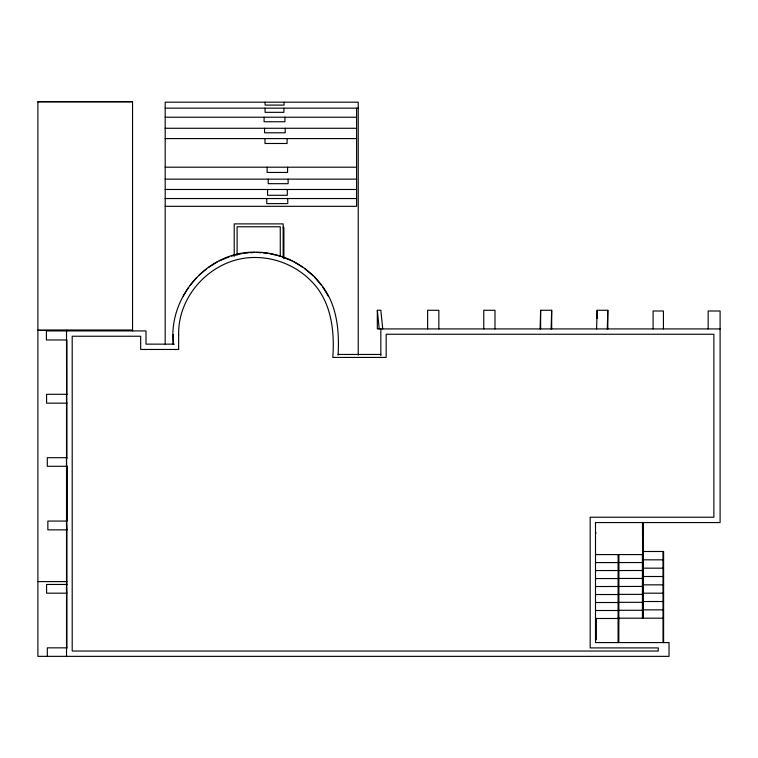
<?xml version="1.0" encoding="UTF-8"?>
<svg xmlns="http://www.w3.org/2000/svg" width="758" height="758" viewBox="0 0 758 758"><rect width="100%" height="100%" fill="white"/><g stroke="black" fill="none" stroke-linecap="round" stroke-linejoin="round"><path stroke-width="1.14" d="M66.524 656.352L66.514 394.975M66.514 466.293L66.514 457.69M66.514 394.302L66.6 403.152L66.514 330.914M618.822 642.585L618.916 554.591M618.916 619.106L618.916 618.244M540.084 328.925L540.634 310.278L551.682 310.278L551.682 328.925M551.132 328.925L551.682 310.278M596.593 328.925L597.133 310.278L607.821 310.278L607.821 328.925M607.272 328.925L607.821 310.278M173.317 344.141C167.944 296.975 207.739 251.021 255.702 252.149C281.701 252.224 307.018 265.129 322.358 286.117C337.253 305.844 339.413 331.265 338.096 355.132M183.246 296.075L188.534 287.443M190.116 285.245L196.748 277.475M198.634 275.59L206.403 268.957M208.27 267.508L217.508 261.842M219.337 260.904L229.352 256.763M231.304 256.128L241.84 253.598M243.868 253.276L248.198 252.935M250.358 252.765L254.679 252.423M643.059 522.556L642.481 522.556L642.585 554.591L643.163 554.591L643.059 522.556L643.163 618.244M642.585 554.591L595.504 554.591M66.742 529.861L66.524 521.068L66.875 529.861L47.858 529.861L47.858 521.068L66.875 521.068L66.875 466.293L47.318 466.293L47.318 457.69L66.875 457.69M37.9 101.828L132.536 101.828M165.187 108.167L358.231 108.167M165.187 117.225L356.601 117.225M165.187 128.273L356.601 128.273M165.187 138.591L356.601 138.591M165.187 167.205L356.601 167.205M165.187 179.153L356.601 179.153M165.187 189.481L356.601 189.481M165.187 198.539L356.601 198.539M165.187 206.318L356.601 206.318L356.601 108.167M283.16 227.343L283.89 227.343L283.89 258.639M720.1 328.925L377.332 328.925L377.332 310.278L380.838 310.278L382.714 328.925M37.9 330.194L132.536 330.194M37.9 330.374L132.536 330.374M173.317 334.543L173.336 344.141M174.331 344.141L146 344.141L146 330.914L46.409 330.914L46.409 339.972L66.875 339.972L66.875 394.776M338.096 354.46L380.838 354.46M66.875 394.302L46.589 394.302L46.589 403.152L66.875 403.152M595.57 532.988L596.148 532.988M595.57 554.259L596.148 554.259M643.305 559.83L663.601 559.83M618.916 562.55L643.163 562.55M595.504 562.578L618.822 562.578M643.305 568.168L663.601 568.168M595.504 570.566L643.163 570.499M643.305 576.506L663.601 576.506M618.916 578.458L643.163 578.458M595.504 578.553L618.822 578.553M37.9 581.604L66.875 581.604M66.875 584.456L46.589 584.456L46.589 593.182L66.875 593.182L66.875 648.175M643.305 584.844L663.601 584.844M595.504 586.54L643.163 586.417M66.533 593.182L66.524 584.456L66.875 593.182M643.305 593.182L663.601 593.182M618.916 594.376L643.163 594.376M595.504 594.528L618.822 594.528M643.305 601.52L663.601 601.52M618.916 602.326L643.163 602.326M595.504 602.515L618.822 602.515M643.305 609.858L663.601 609.858M618.916 610.285L643.163 610.285M595.504 610.503L618.822 610.503M617.618 618.196L663.601 618.196M595.504 618.49L618.822 618.49M595.504 639.761L596.3 639.761L596.3 618.49M66.875 647.844L47.318 647.844L47.318 656.352M618.073 642.585L618.111 554.591M256.735 252.423L261.055 252.765M263.216 252.935L267.536 253.276M269.564 253.598L280.1 256.128M282.052 256.763L292.067 260.904M293.896 261.842L302.215 266.939M304.801 268.711L313.045 275.751M314.494 277.201L321.534 285.444M322.737 287.102L328.404 296.35M377.332 310.278L379.208 328.925M708.152 328.925L708.152 310.998L720.1 310.998L720.1 522.556L595.504 522.556L595.504 642.585L669.03 642.585L669.03 656.352L37.9 656.352L37.9 101.648L132.536 101.648L132.536 330.914M663.601 642.585L663.601 551.492L643.305 551.492L643.305 618.196M663.421 328.925L663.421 310.998L653.093 310.998L653.093 328.925M662.975 551.492L663.023 642.585M642.424 554.591L642.424 618.244M597.133 310.278L597.133 318.436M540.634 310.278L540.634 328.925M494.993 328.925L494.993 310.278L483.765 310.278L483.765 328.925M438.854 328.925L438.854 310.278L427.626 310.278L427.626 328.925M380.838 328.925L380.838 355.606M358.231 355.095L358.231 102.188L165.187 102.188L165.187 344.141M288.135 179.153L288.135 183.682L268.218 183.682L268.218 179.153M287.756 198.539L287.756 203.608L266.75 203.608L266.75 198.539M287.576 167.205L287.576 172.454L267.11 172.454L267.11 167.205M287.291 189.481L287.291 195.28L267.546 195.28L267.546 189.481M287.083 138.591L287.083 143.48L264.987 143.48L264.987 138.591M285.197 128.273L285.197 132.792L264.551 132.792L264.551 128.273M284.923 117.225L284.923 121.754L264.097 121.754L264.097 117.225M284.108 102.188L284.108 105.087L265.101 105.087L265.101 102.188M283.909 108.167L283.909 112.336L265.073 112.336L265.073 108.167M283.16 257.824L283.16 223.885L234.213 223.885L234.213 256.289M280.271 256.1L280.271 226.765L237.102 226.765L237.102 254.925M66.875 330.194L66.875 330.914M66.875 403.048L66.875 458.628M66.875 465.725L66.875 521.296M66.875 529.51L66.875 585.11M178.651 334.543L178.642 349.466L140.675 349.466L140.675 336.239L72.2 336.239L72.2 651.027L658.276 651.027L658.276 647.91L590.179 647.91L590.179 517.231L713.875 517.231L713.875 334.25L386.163 334.25L386.163 357.435L332.771 357.435C334.884 330.081 331.038 299.941 310.193 280.053C295.781 265.85 275.94 257.635 255.702 257.493C214.514 256.706 177.874 293.346 178.651 334.543"/></g></svg>
